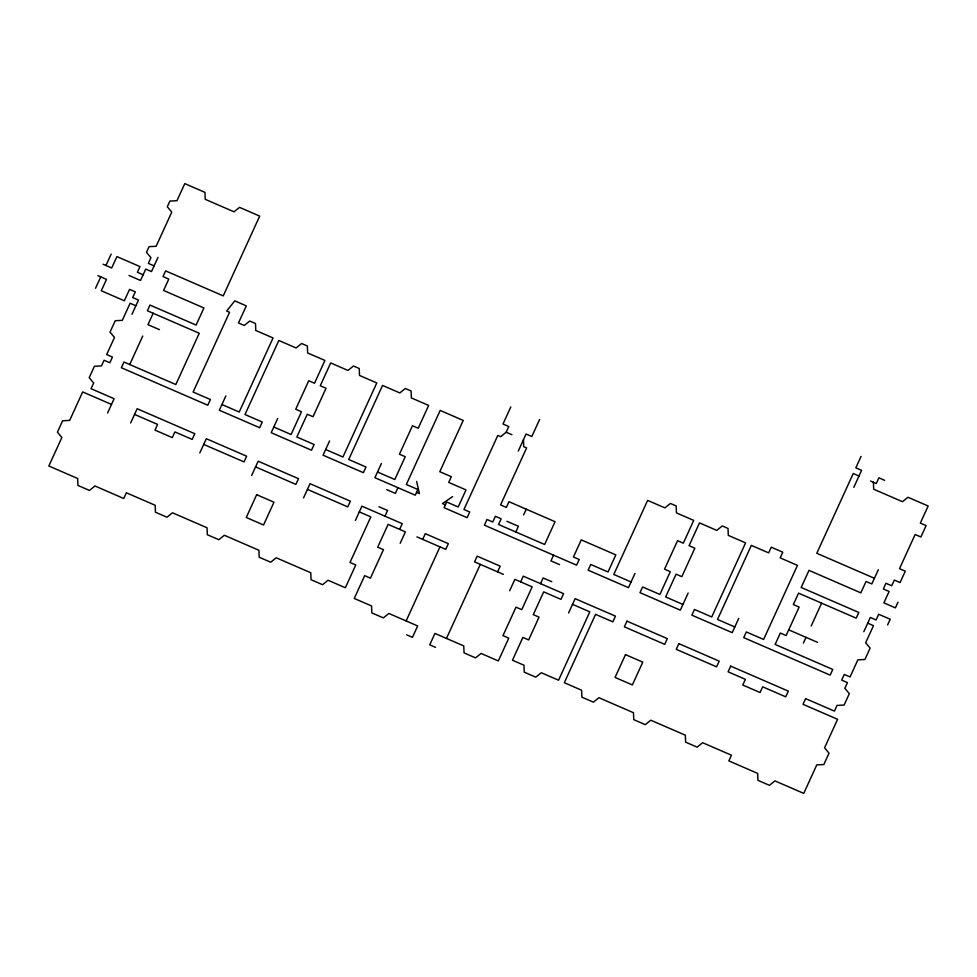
<?xml version="1.0" encoding="UTF-8"?>
<svg xmlns="http://www.w3.org/2000/svg" width="977" height="977" viewBox="0 0 977 977"><rect width="100%" height="100%" fill="white"/><g stroke="black" fill="none" stroke-linecap="round" stroke-linejoin="round"><path stroke-width="1.47" d="M95.526 288.276L100.741 276.882M105.943 265.488L111.146 254.081M131.968 314.313L138.478 300.073L132.713 297.57L135.314 291.867L129.55 289.375L124.348 300.769L101.29 290.767L106.505 279.373L97.859 275.624M157.993 257.342L151.484 271.582L145.732 269.078L140.517 280.472L129.001 275.477M107.604 412.966L114.114 398.726L91.056 388.724L93.658 383.033L89.2 377.684L94.403 366.29L101.474 365.935L104.075 360.244L109.839 362.736L112.44 357.045L106.676 354.541L114.492 337.456L110.022 332.107L115.237 320.712L122.296 320.358L130.112 303.261L135.864 305.764M129.733 364.543L142.74 336.051M153.157 313.263L147.954 324.657L159.471 329.652M130.649 422.968L137.159 408.728L194.789 433.715L192.176 439.406L174.895 431.919L172.294 437.611L155.001 430.112L157.602 424.421L134.557 414.419M199.796 452.962L206.306 438.71L246.644 456.21L244.042 461.901L203.704 444.413M225.834 395.978L219.324 410.23L259.662 427.718L262.263 422.015L244.983 414.529L278.824 340.46L296.104 347.959L301.6 343.501L307.352 346.005L307.633 352.953L324.926 360.452L314.509 383.24L308.744 380.737L295.726 409.229L301.49 411.732L291.085 434.521L273.792 427.022M251.663 475.445L258.172 461.205L298.51 478.693L295.909 484.397L255.571 466.896M277.7 418.474L271.191 432.713L311.529 450.214L314.13 444.511L296.849 437.012L307.254 414.224L313.019 416.727L326.037 388.235L320.273 385.732L330.69 362.943L347.971 370.442L353.454 365.996L359.218 368.5L359.499 375.449L376.792 382.935L342.939 457.004L325.659 449.505M303.529 497.94L310.039 483.7L350.377 501.189L347.775 506.892L307.437 489.392M329.567 440.969L323.057 455.209L363.395 472.697L365.996 467.006L348.704 459.508L382.544 385.439L399.837 392.937L405.321 388.492L411.085 390.983L411.366 397.932L428.647 405.431L418.241 428.219L412.477 425.728L399.459 454.207L405.223 456.711L394.806 479.499L377.525 472.001M355.396 520.436L361.905 506.184L402.243 523.684L399.63 529.375M381.421 463.452L374.912 477.704L415.249 495.192L417.863 489.501L406.334 484.494L440.175 410.425L463.22 420.428L439.797 471.708L451.325 476.703L448.724 482.406L466.005 489.904L458.201 506.99L446.672 501.995L444.071 507.686L467.116 517.688L469.717 511.985L463.953 509.493L497.806 435.424L500.688 436.67L506.171 432.225L508.773 426.522L503.008 424.03L510.812 406.933M384.95 516.186L387.551 510.482L378.905 506.733M397.969 487.694L395.367 493.397L386.721 489.648M400.191 543.273L405.394 531.879L388.113 524.38L377.696 547.169L383.46 549.672L370.442 578.164L364.677 575.661L354.272 598.449L371.553 605.948L371.834 612.897L383.363 617.891L388.846 613.446L417.655 625.939L412.453 637.334L406.688 634.83M422.687 539.377L425.288 533.674L448.333 543.676L445.732 549.367L416.923 536.874M406.127 620.945L439.968 546.876M518.25 451.118L526.053 434.02L531.818 436.524L539.634 419.426M446.465 638.433L480.305 564.364M497.598 571.863L500.2 566.172L477.155 556.169L474.553 561.873L503.363 574.366M515.819 531.976L518.421 526.285L506.904 521.291M523.635 514.891L526.237 509.188M509.676 590.755L514.891 579.361L532.172 586.859L521.767 609.648L516.003 607.157L502.984 635.636L508.748 638.14L498.331 660.928L481.05 653.43L475.555 657.875L464.038 652.88L463.757 645.931L434.948 633.438L429.733 644.832L435.498 647.336M520.656 581.865L523.257 576.161L563.595 593.662L560.993 599.353L543.7 591.854L533.283 614.643L539.048 617.146L528.642 639.935L522.878 637.444L512.461 660.232L523.99 665.227L524.258 672.176L535.787 677.171L541.27 672.726L558.563 680.224L589.803 611.846L572.51 604.348M540.537 583.66L543.139 577.969L551.785 581.718M553.556 555.168L550.955 560.871L559.601 564.621M568.614 612.897L575.111 598.657L615.449 616.145L612.848 621.848L595.567 614.35L564.327 682.715L581.608 690.214L581.889 697.163L593.418 702.158L598.901 697.712L633.475 712.709L633.755 719.658L645.284 724.653L650.767 720.208L685.341 735.205L685.622 742.154L697.138 747.149L702.622 742.703L731.443 755.197L728.842 760.888L757.651 773.393L757.932 780.33L769.449 785.337L774.932 780.892L803.753 793.385L816.772 764.893L823.831 764.539L829.033 753.145L824.576 747.796L837.594 719.316L803.021 704.319L805.622 698.616L834.431 711.122L837.033 705.418L844.104 705.064L849.306 693.67L844.849 688.321L847.45 682.63L841.686 680.126L844.287 674.435L850.051 676.927L857.867 659.841L864.926 659.487L870.128 648.093L865.671 642.744L873.487 625.659L867.723 623.155M634.977 573.414L628.467 587.665L588.13 570.165L590.731 564.474L608.024 571.972L615.828 554.875L581.254 539.878L573.45 556.975L579.214 559.467L576.613 565.17L484.409 525.186L487.01 519.483L492.774 521.987L495.376 516.283L501.14 518.787L498.539 524.49L544.641 544.482L555.046 521.694L508.944 501.69L506.342 507.393L500.578 504.889L526.615 447.918L523.733 446.672L523.452 439.723M688.138 593.063L680.334 610.149L639.996 592.66L642.597 586.957L659.89 594.456L670.295 571.667L664.543 569.176L677.549 540.684L683.314 543.188L693.731 520.387L676.438 512.901L676.157 505.952L670.405 503.448L664.922 507.893L647.629 500.395L613.788 574.464L631.069 581.962M738.71 618.404L732.2 632.644L691.863 615.156L694.464 609.453L711.744 616.951L745.598 542.882L728.305 535.384L728.024 528.435L722.259 525.944L716.776 530.389L699.495 522.89L689.078 545.679L694.842 548.182L681.824 576.674L676.06 574.171L665.655 596.959L682.935 604.458M861.042 456.43L855.84 467.824L861.604 470.316L853.788 487.413M803.399 643.049L806.001 637.346M811.203 625.952L821.62 603.163M878.323 569.725L871.814 583.977L866.049 581.474L860.847 592.868L808.98 570.373L801.177 587.47L858.795 612.457L856.194 618.16L798.563 593.161L793.361 604.555L799.125 607.059L786.106 635.551L780.342 633.047L775.14 644.441L832.77 669.44L830.157 675.131L743.717 637.639L746.33 631.948L763.611 639.447L797.452 565.378L780.171 557.879L782.772 552.176L771.244 547.181L768.643 552.884L751.35 545.386L717.509 619.455L734.802 626.953M863.815 631.704L870.324 617.452L876.088 619.955L878.689 614.264L890.218 619.259L887.604 624.95M898.022 602.162L895.421 607.865L883.892 602.858L889.107 591.464L883.342 588.972L885.944 583.269L891.708 585.773L894.309 580.069L900.073 582.573L905.276 571.179L899.512 568.675L915.131 534.492L920.896 536.996L926.098 525.602L920.346 523.098L928.15 506.001L907.975 497.256L902.492 501.702L873.682 489.208L873.401 482.259M452.62 496.597L442.483 503.595L445.365 504.84M884.649 480.318L878.885 477.814L876.284 483.517L870.519 481.014M859.003 476.019L853.239 473.515L816.796 553.287L874.415 578.274M154.097 265.878L148.333 263.387L150.934 257.684L146.477 252.335L149.078 246.644L156.137 246.289L171.757 212.107L167.299 206.758L169.9 201.067L176.971 200.712L184.775 183.615L204.95 192.371L205.219 199.308L234.04 211.814L239.524 207.356L259.687 216.112L223.245 295.872L165.614 270.885L163.012 276.576L168.777 279.08L163.574 290.474L203.912 307.963L196.096 325.06L149.994 305.068L147.393 310.759L199.259 333.255L175.823 384.535L123.969 362.04L121.368 367.743L207.796 405.223L210.409 399.532L193.116 392.033L229.558 312.261L226.676 311.016L234.773 300.867L246.289 305.874L238.486 322.96L244.25 325.463L249.733 321.018L255.498 323.509L255.766 330.458L273.059 337.957L239.218 412.025L221.926 404.527M143.118 274.781L137.366 272.278L139.967 266.587L116.91 256.585L111.708 267.979L103.061 264.23M506.171 432.225L511.924 434.728M788.708 629.847L817.529 642.341M416.556 492.347L419.438 493.593L416.629 481.478M111.5 404.429L82.691 391.924L69.672 420.415L62.613 420.769L57.411 432.164L61.869 437.513L48.85 465.992L77.659 478.486L77.94 485.435L89.469 490.442L94.952 485.984L123.761 498.49L126.363 492.787L155.184 505.28L155.453 512.229L166.982 517.224L172.465 512.778L207.039 527.775L207.319 534.724L218.848 539.719L224.331 535.274L258.905 550.271L259.186 557.22L270.714 562.215L276.198 557.769L310.771 572.754L311.052 579.703L322.569 584.71L328.052 580.253L345.345 587.751L355.762 564.962L349.998 562.459L370.82 516.882L359.292 511.887M256.682 494.692L246.265 517.48L263.558 524.979L273.975 502.19L256.682 494.692M626.978 621.152L624.376 626.843L664.714 644.344L667.315 638.64L626.978 621.152M625.488 654.639L615.07 677.427L632.363 684.926L642.781 662.137L625.488 654.639M678.844 643.635L676.243 649.339L716.581 666.827L719.182 661.136L678.844 643.635M730.711 666.131L728.097 671.834L745.39 679.333L742.789 685.024L760.069 692.522L762.683 686.831L785.728 696.821L788.329 691.13L730.711 666.131"/></g></svg>
